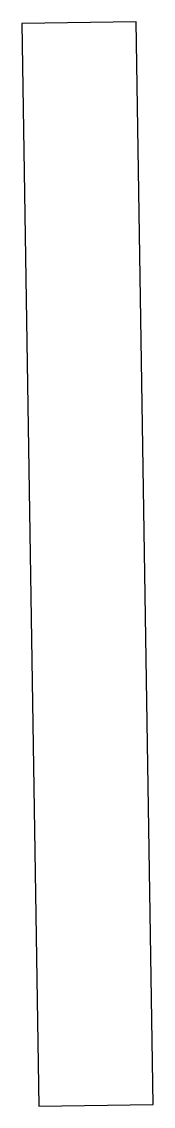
# Model space of a CAD drawing. Header units: metres. Extents: x -1.8 to 2.9, y -10.1 to 28.7.
import ezdxf

# ---------------------------------------------------------------- set-up
doc = ezdxf.new("R2010")
doc.units = ezdxf.units.M

msp = doc.modelspace()

# ---------------------------------------------------------------- linework, layer by layer
for p, q in [((2.298, 28.689), (-1.784, 28.625)), ((2.906, -10.011), (2.298, 28.689)), ((-1.784, 28.625), (-1.176, -10.075)), ((-1.176, -10.075), (2.906, -10.011))]:
    msp.add_line(p, q)

doc.saveas('drawing.dxf')
